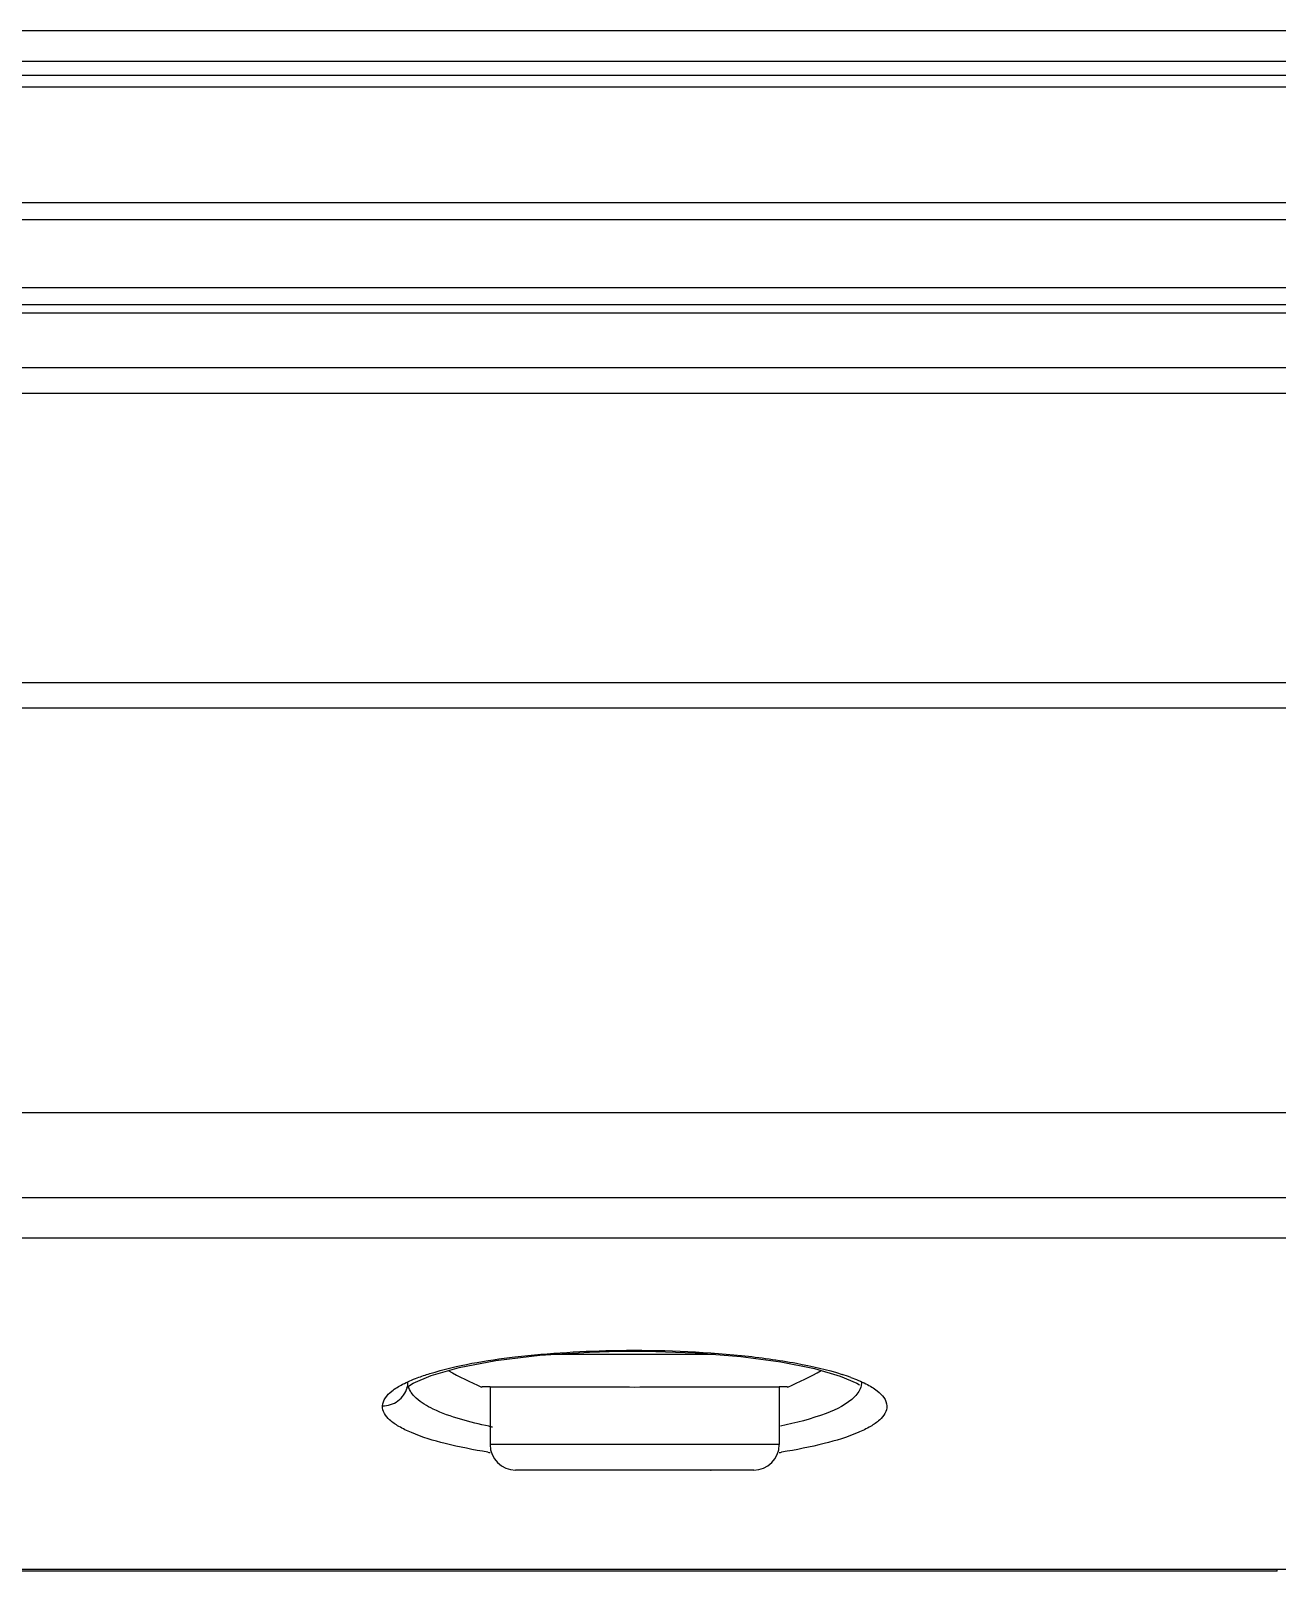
# Model space of a CAD drawing. Header units: millimetres. Extents: x -1319 to 3519, y -1539 to 2345.
# Drawn here: x 781.1 to 854.4, y -1500.9 to -1410.3 of the extents above; entities that cross this region are included whole.
import ezdxf

# ---------------------------------------------------------------- set-up
doc = ezdxf.new("R2010")
doc.units = ezdxf.units.MM
doc.header["$LTSCALE"] = 65.395
doc.layers.get('0').update_dxf_attribs({"linetype": 'CONTINUOUS'})

msp = doc.modelspace()

# ---------------------------------------------------------------- linework, layer by layer
at = {"linetype": 'Continuous'}
for p, q in [((1047.16, -1410.345), (228.36, -1410.345)), ((1047.16, -1412.145), (228.36, -1412.145)), ((255.66, -1412.945), (981.66, -1412.945)), ((254.951, -1413.639), (964.235, -1413.639)), ((295.56, -1420.445), (961.598, -1420.445)), ((295.56, -1421.445), (961.598, -1421.445)), ((961.598, -1425.445), (295.56, -1425.445)), ((990.56, -1426.445), (295.56, -1426.445)), ((961.598, -1426.945), (295.56, -1426.945)), ((240.97, -1430.145), (999.165, -1430.145)), ((241.06, -1431.645), (999.06, -1431.645)), ((241.06, -1448.645), (999.06, -1448.645)), ((241.06, -1450.145), (999.06, -1450.145)), ((998.56, -1473.945), (241.56, -1473.945)), ((998.56, -1478.945), (241.56, -1478.945)), ((922.66, -1481.309), (314.66, -1481.309)), ((821.391, -1488.145), (811.915, -1488.145)), ((815.755, -1487.958), (815.734, -1487.908)), ((807.66, -1490.061), (807.688, -1490.061)), ((808.16, -1490.054), (808.16, -1493.445)), ((825.16, -1490.054), (825.16, -1493.445)), ((825.632, -1490.061), (825.66, -1490.061)), ((825.16, -1493.445), (808.16, -1493.445)), ((823.66, -1494.945), (809.66, -1494.945)), ((811.65, -1494.945), (811.65, -1494.955)), ((815.67, -1494.955), (811.65, -1494.955)), ((811.714, -1494.945), (811.714, -1494.955)), ((812.371, -1494.945), (812.371, -1494.955)), ((812.821, -1494.945), (812.821, -1494.955)), ((813.773, -1494.945), (813.773, -1494.955)), ((814.427, -1494.945), (814.427, -1494.955)), ((814.903, -1494.945), (814.903, -1494.955)), ((814.949, -1494.945), (814.949, -1494.955)), ((815.67, -1494.945), (815.67, -1494.955)), ((817.66, -1494.945), (817.66, -1494.955)), ((821.66, -1494.955), (817.66, -1494.955)), ((818.16, -1494.945), (818.16, -1494.955)), ((821.109, -1494.945), (821.16, -1494.945)), ((821.16, -1494.945), (821.16, -1494.955)), ((821.66, -1494.945), (821.66, -1494.955)), ((854.442, -1500.888), (775.765, -1500.888)), ((854.442, -1500.786), (775.767, -1500.786)), ((854.442, -1500.888), (854.442, -1500.786))]:
    msp.add_line(p, q, dxfattribs=at)
for points in [[(803.626, -1489.827), (804.687, -1489.376), (806.341, -1488.914), (808.503, -1488.51), (811.088, -1488.199), (813.997, -1488.007), (815.755, -1487.958)], [(815.755, -1487.958), (817.315, -1487.955), (820.22, -1488.051), (822.895, -1488.265), (825.257, -1488.58), (827.231, -1488.974), (828.745, -1489.415), (829.722, -1489.842), (829.881, -1489.938)], [(803.237, -1490.095), (803.235, -1490.098), (803.626, -1489.827)]]:
    msp.add_lwpolyline(points, dxfattribs=at)
for centre, radius, start, end in [((815.468, -1471.648), 20, 240.76623, 247.02179), ((817.852, -1471.648), 20, 292.97821, 299.25778), ((825.016, -1501.327), 12.608, 69.80661, 72.28637), ((808.686, -1545.17), 55.119, 90.55073, 91.03682), ((824.468, -1557.149), 67.099, 89.00657, 89.40589), ((813.457, -1466.278), 26.632, 258.37989, 258.81762), ((813.947, -1457.012), 37.353, 260.86691, 261.09167), ((809.66, -1493.445), 1.5, 180, 269.99985), ((823.66, -1493.445), 1.5, 270.00015, 0), ((819.37, -1456.97), 37.396, 278.90163, 279.12585)]:
    msp.add_arc(centre, radius, start, end, dxfattribs=at)
for points, knots in [([(804.614, -1489.271), (806.238, -1488.769), (809.95, -1488.16), (813.681, -1487.937), (815.718, -1487.908)], [0, 0, 0, 0, 0.454761, 1, 1, 1, 1]), ([(815.718, -1487.908), (818.127, -1487.875), (821.634, -1488.001), (826.012, -1488.591), (827.976, -1489.036), (828.852, -1489.317)], [0, 0, 0, 0, 0.545599, 0.791851, 1, 1, 1, 1]), ([(801.83, -1491.174), (801.841, -1490.834), (802.288, -1490.311), (803.053, -1489.863), (803.578, -1489.635), (803.871, -1489.524)], [0, 0, 0, 0, 0.375315, 0.654445, 1, 1, 1, 1]), ([(801.83, -1491.174), (802.149, -1491.175), (802.802, -1490.972), (803.192, -1490.407), (803.277, -1490.106)], [0, 0, 0, 0, 0.50494, 1, 1, 1, 1]), ([(808.093, -1492.365), (806.972, -1492.134), (805.452, -1491.752), (803.859, -1490.855), (803.414, -1490.282), (803.351, -1490.009)], [0, 0, 0, 0, 0.627999, 0.846349, 1, 1, 1, 1]), ([(808.156, -1490.054), (808.664, -1490.049), (809.873, -1490.046), (812.708, -1490.054), (816.66, -1490.066), (820.612, -1490.054), (823.447, -1490.046), (824.656, -1490.049), (825.164, -1490.054)], [0, 0, 0, 0, 0.089642, 0.213262, 0.499999, 0.786737, 0.910357, 1, 1, 1, 1]), ([(829.368, -1489.494), (829.671, -1489.606), (830.217, -1489.837), (831.01, -1490.291), (831.478, -1490.825), (831.491, -1491.174)], [0, 0, 0, 0, 0.346678, 0.626458, 1, 1, 1, 1]), ([(829.992, -1489.778), (829.994, -1489.849), (829.965, -1490.165), (829.777, -1490.447), (829.608, -1490.622)], [0, 0, 0, 0, 0.226924, 1, 1, 1, 1]), ([(808.018, -1493.892), (807.177, -1493.757), (805.657, -1493.458), (803.906, -1492.94), (802.825, -1492.416), (802.167, -1491.981), (801.82, -1491.48), (801.83, -1491.174)], [0, 0, 0, 0, 0.362616, 0.658763, 0.775558, 0.869765, 1, 1, 1, 1]), ([(829.608, -1490.622), (829.157, -1491.09), (827.663, -1491.787), (826.141, -1492.177), (825.226, -1492.365)], [0, 0, 0, 0, 0.410565, 1, 1, 1, 1]), ([(831.491, -1491.174), (831.501, -1491.48), (831.153, -1491.981), (830.494, -1492.416), (829.414, -1492.94), (827.663, -1493.458), (826.143, -1493.757), (825.301, -1493.893)], [0, 0, 0, 0, 0.130247, 0.224475, 0.341283, 0.637362, 1, 1, 1, 1]), ([(886.6, -1495.874), (884.712, -1496.726), (880.233, -1498.156), (869.527, -1500.243), (860.666, -1500.786), (854.442, -1500.786)], [0, 0, 0, 0, 0.189992, 0.429016, 1, 1, 1, 1])]:
    msp.add_open_spline(points, degree=3, knots=knots, dxfattribs=at)
for points in [[(803.871, -1489.524), (804.116, -1489.432), (804.364, -1489.348), (804.614, -1489.271)], [(803.277, -1490.106), (803.305, -1490.006), (803.322, -1489.902), (803.328, -1489.799)]]:
    msp.add_open_spline(points, degree=3, dxfattribs=at)

doc.saveas('drawing.dxf')
